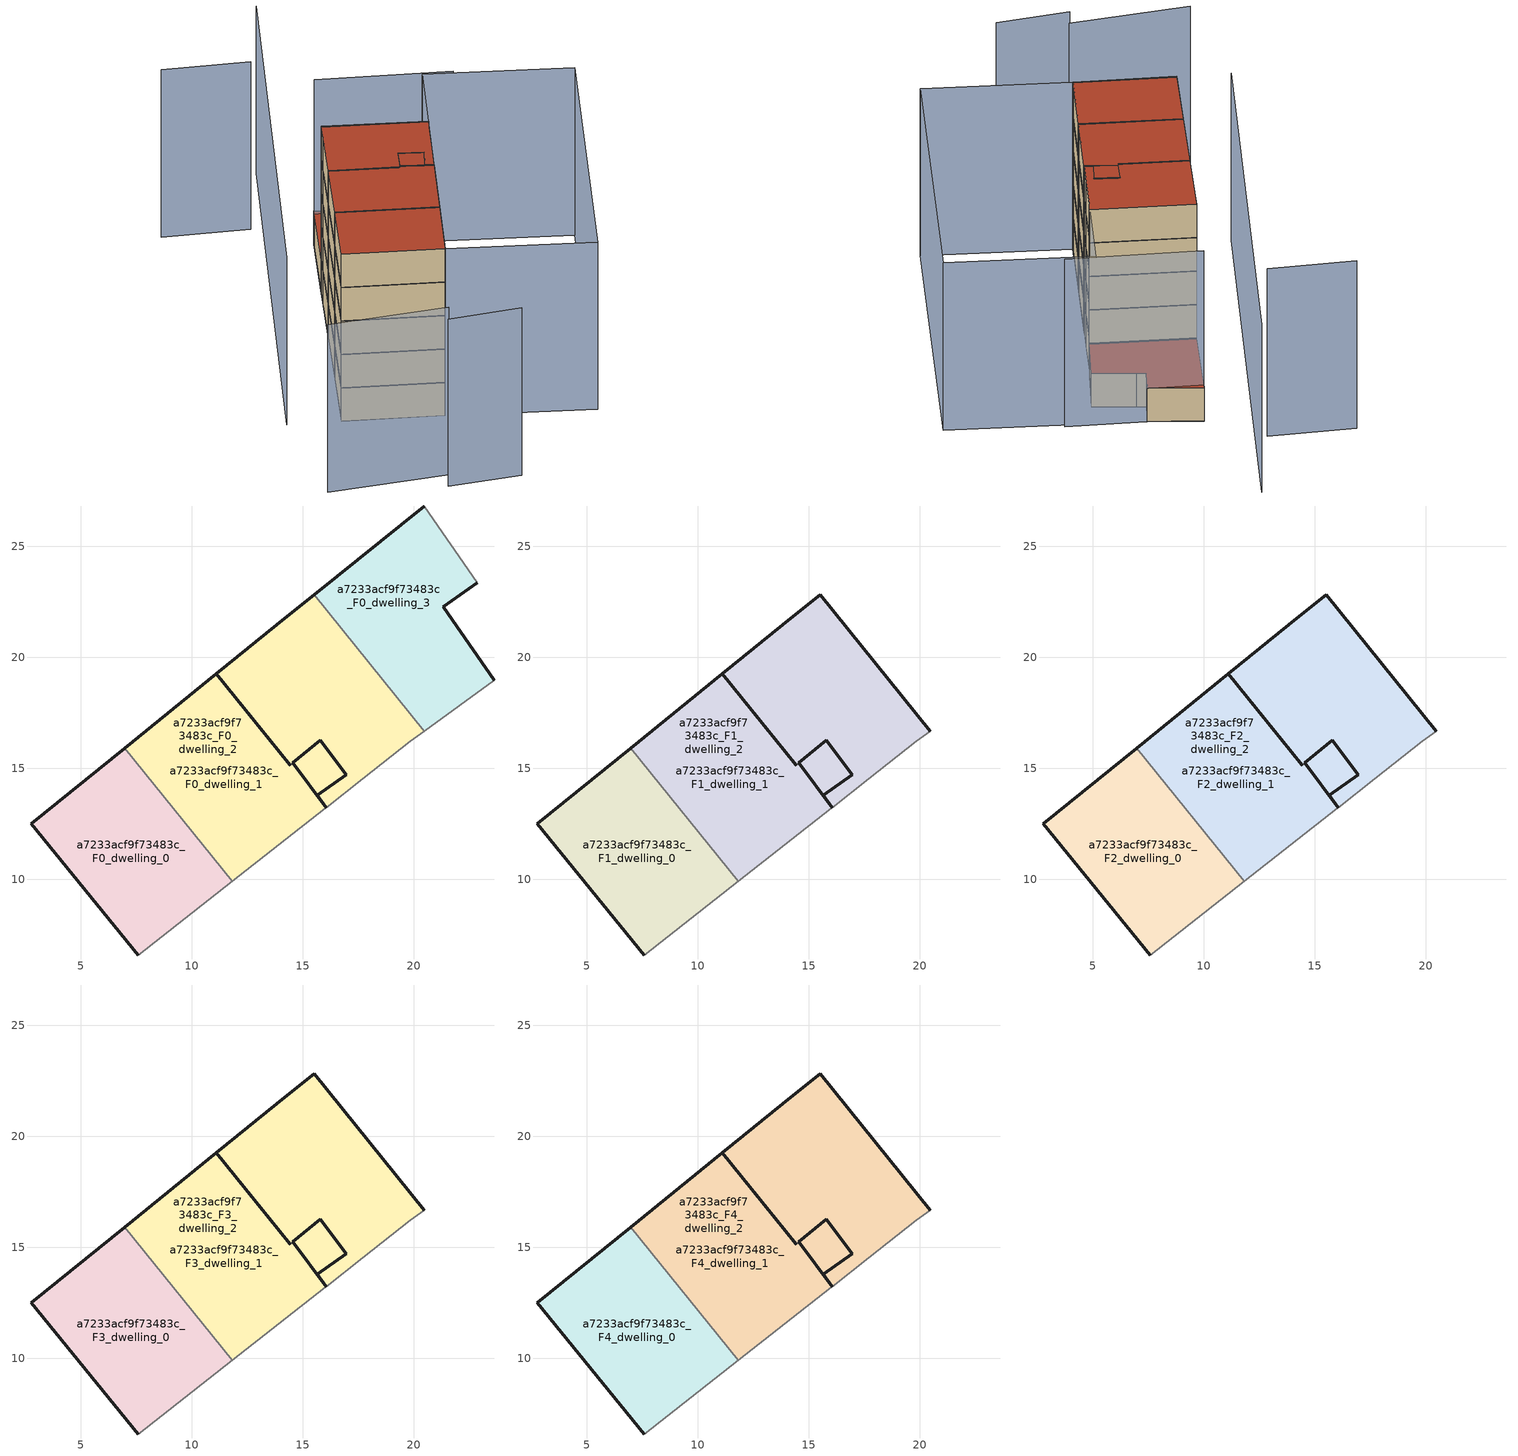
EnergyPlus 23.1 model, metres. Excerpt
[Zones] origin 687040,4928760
a7233acf9f73483c_F0_dwelling_0
 floor ground (EU_floor_Construction): 11.81,9.91 6.97,15.91 2.78,12.51 7.59,6.59 z0
 wall outside (EU_wall_Construction): 7.59,6.59 2.78,12.51 6.97,15.91 z0:3
 wall adiabatic (EU_wall_Construction): 11.81,9.91 7.59,6.59 z0:3
 wall to a7233acf9f73483c_F0_dwelling_1 (EU_wall_Construction): 6.97,15.91 11.81,9.91 z0:3
a7233acf9f73483c_F0_dwelling_1
 floor ground (EU_floor_Construction): 16,13.2 16.05,13.23 14.55,15.25 14.42,15.15 14.42,15.16 11.11,19.26 6.97,15.91 11.81,9.91 z0; 14.42,15.15 11.11,19.26 14.42,15.16 z0; 19.83,16.21 20.46,16.67 15.51,22.82 14.29,21.84 11.11,19.26 14.42,15.15 14.55,15.25 14.55,15.26 15.78,16.26 16.96,14.71 15.65,13.78 16.05,13.23 16.05,13.24 17.7,14.53 z0; 16.05,13.23 15.65,13.78 16.96,14.71 15.78,16.26 14.55,15.26 14.55,15.25 z0
 wall outside (EU_wall_Construction): 6.97,15.91 11.11,19.26 14.42,15.15 / 14.55,15.25 16.05,13.23 z0:3
 wall adiabatic (EU_wall_Construction): 16.05,13.23 16,13.2 11.81,9.91 z0:3
 wall to a7233acf9f73483c_F0_dwelling_2 (EU_wall_Construction): 14.42,15.15 14.55,15.25 z0:3
a7233acf9f73483c_F0_dwelling_2
 floor ground (EU_floor_Construction): 16,13.2 16.05,13.23 14.55,15.25 14.42,15.15 14.42,15.16 11.11,19.26 6.97,15.91 11.81,9.91 z0; 14.42,15.15 11.11,19.26 14.42,15.16 z0; 19.83,16.21 20.46,16.67 15.51,22.82 14.29,21.84 11.11,19.26 14.42,15.15 14.55,15.25 14.55,15.26 15.78,16.26 16.96,14.71 15.65,13.78 16.05,13.23 16.05,13.24 17.7,14.53 z0; 16.05,13.23 15.65,13.78 16.96,14.71 15.78,16.26 14.55,15.26 14.55,15.25 z0
 wall outside (EU_wall_Construction): 16.05,13.23 15.65,13.78 16.96,14.71 15.79,16.26 14.55,15.26 14.55,15.25 / 14.42,15.15 14.42,15.16 11.11,19.26 14.3,21.84 15.51,22.82 z0:3
 wall adiabatic (EU_wall_Construction): 20.46,16.67 19.83,16.21 17.7,14.53 16.05,13.24 16.05,13.23 z0:3
 wall to a7233acf9f73483c_F0_dwelling_3 (EU_wall_Construction): 15.51,22.82 20.46,16.67 z0:3
a7233acf9f73483c_F0_dwelling_3
 floor ground (EU_floor_Construction): 23.61,18.96 21.73,21.69 21.32,22.28 22.85,23.37 20.47,26.82 15.51,22.82 20.46,16.67 z0
 wall outside (EU_wall_Construction): 15.51,22.82 20.47,26.82 / 22.85,23.37 21.32,22.28 21.73,21.69 23.61,18.96 z0:3
 wall adiabatic (EU_wall_Construction): 23.61,18.96 20.46,16.67 / 20.47,26.82 22.85,23.37 z0:3
 roof outside (EU_roof_Construction): 20.47,26.82 22.85,23.37 21.32,22.28 21.73,21.69 23.61,18.96 20.46,16.67 15.51,22.82 z3
a7233acf9f73483c_F1_dwelling_0
 floor to a7233acf9f73483c_F0_dwelling_0 (EU_floor_Construction): 11.81,9.91 6.97,15.91 2.77,12.51 7.59,6.59 z3
 wall outside (EU_wall_Construction): 7.59,6.59 2.78,12.51 6.97,15.91 z3:6
 wall adiabatic (EU_wall_Construction): 11.81,9.91 7.59,6.59 z3:6
 wall to a7233acf9f73483c_F1_dwelling_1 (EU_wall_Construction): 6.97,15.91 11.81,9.91 z3:6
a7233acf9f73483c_F1_dwelling_1
 floor outside (EU_floor_Construction): 16,13.2 16.05,13.23 14.55,15.25 14.42,15.15 14.42,15.16 11.11,19.26 6.97,15.91 11.81,9.91 z3; 16.05,13.23 15.65,13.78 16.96,14.71 15.78,16.26 14.55,15.26 14.55,15.25 z3; 19.83,16.21 20.46,16.67 15.51,22.82 14.29,21.84 11.11,19.26 14.42,15.15 14.55,15.25 14.55,15.26 15.78,16.26 16.96,14.71 15.65,13.78 16.05,13.23 16.05,13.24 17.7,14.53 z3; 14.42,15.15 11.11,19.26 14.42,15.16 z3
 wall outside (EU_wall_Construction): 6.97,15.91 11.11,19.26 14.42,15.15 / 14.55,15.25 16.05,13.23 z3:6
 wall adiabatic (EU_wall_Construction): 16.05,13.23 16,13.2 11.81,9.91 z3:6
 wall to a7233acf9f73483c_F1_dwelling_2 (EU_wall_Construction): 14.42,15.15 14.55,15.25 z3:6
a7233acf9f73483c_F1_dwelling_2
 floor to a7233acf9f73483c_F0_dwelling_2 (EU_floor_Construction): 16,13.2 16.05,13.23 14.55,15.25 14.42,15.15 14.42,15.16 11.11,19.26 6.97,15.91 11.81,9.91 z3; 14.42,15.15 11.11,19.26 14.42,15.16 z3; 19.83,16.21 20.46,16.67 15.51,22.82 14.29,21.84 11.11,19.26 14.42,15.15 14.55,15.25 14.55,15.26 15.78,16.26 16.96,14.71 15.65,13.78 16.05,13.23 16.05,13.24 17.7,14.53 z3; 16.05,13.23 15.65,13.78 16.96,14.71 15.78,16.26 14.55,15.26 14.55,15.25 z3
 wall outside (EU_wall_Construction): 16.05,13.23 15.65,13.78 16.96,14.71 15.79,16.26 14.55,15.26 14.55,15.25 / 14.42,15.15 14.42,15.16 11.11,19.26 14.3,21.84 15.51,22.82 20.46,16.67 z3:6
 wall adiabatic (EU_wall_Construction): 20.46,16.67 19.83,16.21 17.7,14.53 16.05,13.24 16.05,13.23 z3:6
a7233acf9f73483c_F2_dwelling_0
 floor to a7233acf9f73483c_F1_dwelling_0 (EU_floor_Construction): 11.81,9.91 6.97,15.91 2.77,12.51 7.59,6.59 z6
 wall outside (EU_wall_Construction): 7.59,6.59 2.78,12.51 6.97,15.91 z6:9
 wall adiabatic (EU_wall_Construction): 11.81,9.91 7.59,6.59 z6:9
 wall to a7233acf9f73483c_F2_dwelling_1 (EU_wall_Construction): 6.97,15.91 11.81,9.91 z6:9
a7233acf9f73483c_F2_dwelling_1
 floor outside (EU_floor_Construction): 16,13.2 16.05,13.23 14.55,15.25 14.42,15.15 14.42,15.16 11.11,19.26 6.97,15.91 11.81,9.91 z6; 16.05,13.23 15.65,13.78 16.96,14.71 15.78,16.26 14.55,15.26 14.55,15.25 z6; 19.83,16.21 20.46,16.67 15.51,22.82 14.29,21.84 11.11,19.26 14.42,15.15 14.55,15.25 14.55,15.26 15.78,16.26 16.96,14.71 15.65,13.78 16.05,13.23 16.05,13.24 17.7,14.53 z6; 14.42,15.15 11.11,19.26 14.42,15.16 z6
 wall outside (EU_wall_Construction): 6.97,15.91 11.11,19.26 14.42,15.15 / 14.55,15.25 16.05,13.23 z6:9
 wall adiabatic (EU_wall_Construction): 16.05,13.23 16,13.2 11.81,9.91 z6:9
 wall to a7233acf9f73483c_F2_dwelling_2 (EU_wall_Construction): 14.42,15.15 14.55,15.25 z6:9
a7233acf9f73483c_F2_dwelling_2
 floor to a7233acf9f73483c_F1_dwelling_2 (EU_floor_Construction): 16,13.2 16.05,13.23 14.55,15.25 14.42,15.15 14.42,15.16 11.11,19.26 6.97,15.91 11.81,9.91 z6; 14.42,15.15 11.11,19.26 14.42,15.16 z6; 19.83,16.21 20.46,16.67 15.51,22.82 14.29,21.84 11.11,19.26 14.42,15.15 14.55,15.25 14.55,15.26 15.78,16.26 16.96,14.71 15.65,13.78 16.05,13.23 16.05,13.24 17.7,14.53 z6; 16.05,13.23 15.65,13.78 16.96,14.71 15.78,16.26 14.55,15.26 14.55,15.25 z6
 wall outside (EU_wall_Construction): 16.05,13.23 15.65,13.78 16.96,14.71 15.79,16.26 14.55,15.26 14.55,15.25 / 14.42,15.15 14.42,15.16 11.11,19.26 14.3,21.84 15.51,22.82 20.46,16.67 z6:9
 wall adiabatic (EU_wall_Construction): 20.46,16.67 19.83,16.21 17.7,14.53 16.05,13.24 16.05,13.23 z6:9
a7233acf9f73483c_F3_dwelling_0
 floor to a7233acf9f73483c_F2_dwelling_0 (EU_floor_Construction): 11.81,9.91 6.97,15.91 2.77,12.51 7.59,6.59 z9
 wall outside (EU_wall_Construction): 7.59,6.59 2.78,12.51 6.97,15.91 z9:12
 wall adiabatic (EU_wall_Construction): 11.81,9.91 7.59,6.59 z9:12
 wall to a7233acf9f73483c_F3_dwelling_1 (EU_wall_Construction): 6.97,15.91 11.81,9.91 z9:12
a7233acf9f73483c_F3_dwelling_1
 floor outside (EU_floor_Construction): 16,13.2 16.05,13.23 14.55,15.25 14.42,15.15 14.42,15.16 11.11,19.26 6.97,15.91 11.81,9.91 z9; 16.05,13.23 15.65,13.78 16.96,14.71 15.78,16.26 14.55,15.26 14.55,15.25 z9; 19.83,16.21 20.46,16.67 15.51,22.82 14.29,21.84 11.11,19.26 14.42,15.15 14.55,15.25 14.55,15.26 15.78,16.26 16.96,14.71 15.65,13.78 16.05,13.23 16.05,13.24 17.7,14.53 z9; 14.42,15.15 11.11,19.26 14.42,15.16 z9
 wall outside (EU_wall_Construction): 6.97,15.91 11.11,19.26 14.42,15.15 / 14.55,15.25 16.05,13.23 z9:12
 wall adiabatic (EU_wall_Construction): 16.05,13.23 16,13.2 11.81,9.91 z9:12
 wall to a7233acf9f73483c_F3_dwelling_2 (EU_wall_Construction): 14.42,15.15 14.55,15.25 z9:12
a7233acf9f73483c_F3_dwelling_2
 floor to a7233acf9f73483c_F2_dwelling_2 (EU_floor_Construction): 16,13.2 16.05,13.23 14.55,15.25 14.42,15.15 14.42,15.16 11.11,19.26 6.97,15.91 11.81,9.91 z9; 14.42,15.15 11.11,19.26 14.42,15.16 z9; 19.83,16.21 20.46,16.67 15.51,22.82 14.29,21.84 11.11,19.26 14.42,15.15 14.55,15.25 14.55,15.26 15.78,16.26 16.96,14.71 15.65,13.78 16.05,13.23 16.05,13.24 17.7,14.53 z9; 16.05,13.23 15.65,13.78 16.96,14.71 15.78,16.26 14.55,15.26 14.55,15.25 z9
 wall outside (EU_wall_Construction): 16.05,13.23 15.65,13.78 16.96,14.71 15.79,16.26 14.55,15.26 14.55,15.25 / 14.42,15.15 14.42,15.16 11.11,19.26 14.3,21.84 15.51,22.82 20.46,16.67 z9:12
 wall adiabatic (EU_wall_Construction): 20.46,16.67 19.83,16.21 17.7,14.53 16.05,13.24 16.05,13.23 z9:12
a7233acf9f73483c_F4_dwelling_0
 floor to a7233acf9f73483c_F3_dwelling_0 (EU_floor_Construction): 11.81,9.91 6.97,15.91 2.77,12.51 7.59,6.59 z12
 wall outside (EU_wall_Construction): 7.59,6.59 2.78,12.51 6.97,15.91 z12:15
 wall adiabatic (EU_wall_Construction): 11.81,9.91 7.59,6.59 z12:15
 wall to a7233acf9f73483c_F4_dwelling_1 (EU_wall_Construction): 6.97,15.91 11.81,9.91 z12:15
 roof outside (EU_roof_Construction): 6.97,15.91 11.81,9.91 7.59,6.59 2.78,12.51 z15
a7233acf9f73483c_F4_dwelling_1
 floor outside (EU_floor_Construction): 16,13.2 16.05,13.23 14.55,15.25 14.42,15.15 14.42,15.16 11.11,19.26 6.97,15.91 11.81,9.91 z12; 16.05,13.23 15.65,13.78 16.96,14.71 15.78,16.26 14.55,15.26 14.55,15.25 z12; 19.83,16.21 20.46,16.67 15.51,22.82 14.29,21.84 11.11,19.26 14.42,15.15 14.55,15.25 14.55,15.26 15.78,16.26 16.96,14.71 15.65,13.78 16.05,13.23 16.05,13.24 17.7,14.53 z12; 14.42,15.15 11.11,19.26 14.42,15.16 z12
 wall outside (EU_wall_Construction): 6.97,15.91 11.11,19.26 14.42,15.15 / 14.55,15.25 16.05,13.23 z12:15
 wall adiabatic (EU_wall_Construction): 16.05,13.23 16,13.2 11.81,9.91 z12:15
 wall to a7233acf9f73483c_F4_dwelling_2 (EU_wall_Construction): 14.42,15.15 14.55,15.25 z12:15
 roof outside (EU_roof_Construction): 11.11,19.26 14.42,15.15 14.42,15.16 z15; 14.55,15.25 16.05,13.23 16,13.2 11.81,9.91 6.97,15.91 11.11,19.26 14.42,15.16 14.42,15.15 z15; 15.51,22.82 20.46,16.67 19.83,16.21 17.7,14.53 16.05,13.24 16.05,13.23 15.65,13.78 16.96,14.71 15.78,16.26 14.55,15.26 14.55,15.25 14.42,15.15 11.11,19.26 14.29,21.84 z15; 15.78,16.26 16.96,14.71 15.65,13.78 16.05,13.23 14.55,15.25 14.55,15.26 z15
a7233acf9f73483c_F4_dwelling_2
 floor to a7233acf9f73483c_F3_dwelling_2 (EU_floor_Construction): 16,13.2 16.05,13.23 14.55,15.25 14.42,15.15 14.42,15.16 11.11,19.26 6.97,15.91 11.81,9.91 z12; 14.42,15.15 11.11,19.26 14.42,15.16 z12; 19.83,16.21 20.46,16.67 15.51,22.82 14.29,21.84 11.11,19.26 14.42,15.15 14.55,15.25 14.55,15.26 15.78,16.26 16.96,14.71 15.65,13.78 16.05,13.23 16.05,13.24 17.7,14.53 z12; 16.05,13.23 15.65,13.78 16.96,14.71 15.78,16.26 14.55,15.26 14.55,15.25 z12
 wall outside (EU_wall_Construction): 16.05,13.23 15.65,13.78 16.96,14.71 15.79,16.26 14.55,15.26 14.55,15.25 / 14.42,15.15 14.42,15.16 11.11,19.26 14.3,21.84 15.51,22.82 20.46,16.67 z12:15
 wall adiabatic (EU_wall_Construction): 20.46,16.67 19.83,16.21 17.7,14.53 16.05,13.24 16.05,13.23 z12:15
 roof outside (EU_roof_Construction): 11.11,19.26 14.42,15.15 14.42,15.16 z15; 14.55,15.25 16.05,13.23 16,13.2 11.81,9.91 6.97,15.91 11.11,19.26 14.42,15.16 14.42,15.15 z15; 15.51,22.82 20.46,16.67 19.83,16.21 17.7,14.53 16.05,13.24 16.05,13.23 15.65,13.78 16.96,14.71 15.78,16.26 14.55,15.26 14.55,15.25 14.42,15.15 11.11,19.26 14.29,21.84 z15; 15.78,16.26 16.96,14.71 15.65,13.78 16.05,13.23 14.55,15.25 14.55,15.26 z15
shading: 0.25,1.39 4.45,-2.3 / -5.27,8.34 1.53,2.21 / 25.63,35.36 0.17,15.6 / 26.75,18.73 20.17,26.56 / 19.5,31.71 14.98,36.59 / 32.08,11.53 14.52,-2.24 / 14.52,-2.24 7.59,6.61 / 7.59,6.61 25.14,20.37 / 25.14,20.37 32.08,11.53 z0:15
[Building]
EU S2 Campaign: North Axis=0; Terrain=City; Solar Distribution=FullExterior
[Site:Location]
Bologna: Latitude=44.5; Longitude=11.25; Time Zone=1; Elevation=37
[SizingPeriod:WeatherFileDays]
AnnualSizingPeriod: Begin Month=1; Begin Day of Month=1; End Month=12; End Day of Month=31; Day of Week for Start Day=Monday; Use Weather File Daylight Saving Period=No; Use Weather File Rain and Snow Indicators=No
[MATERIAL]
EU_InternalMass_Material: Roughness=MediumRough; Thickness=0.1; Conductivity=1; Density=1800; Specific Heat=900; Thermal Absorptance=0.9; Solar Absorptance=0.7; Visible Absorptance=0.7
[MATERIAL:NOMASS] Roughness=MediumRough; Thermal Absorptance=0.9; Solar Absorptance=0.7; Visible Absorptance=0.7
Name | Thermal Resistance
EU_wall_NoMass | 0.905828
EU_roof_NoMass | 0.37593
EU_floor_NoMass | 0.67114
[CONSTRUCTION]
EU_wall_Construction: EU_wall_NoMass
EU_roof_Construction: EU_roof_NoMass
EU_floor_Construction: EU_floor_NoMass
EU_InternalMass_Construction: EU_InternalMass_Material
[ZONE] Type=1; Multiplier=1; Ceiling Height=autocalculate; Floor Area=autocalculate; Part of Total Floor Area=Yes
Name | Volume
a7233acf9f73483c_F0_dwelling_0 | 123.871
a7233acf9f73483c_F1_dwelling_0; a7233acf9f73483c_F2_dwelling_0; a7233acf9f73483c_F3_dwelling_0; a7233acf9f73483c_F4_dwelling_0; a7233acf9f73483c_F0_dwelling_3 | 123.872
a7233acf9f73483c_F0_dwelling_1; a7233acf9f73483c_F1_dwelling_1; a7233acf9f73483c_F2_dwelling_1; a7233acf9f73483c_F3_dwelling_1; a7233acf9f73483c_F4_dwelling_1; a7233acf9f73483c_F0_dwelling_2; a7233acf9f73483c_F1_dwelling_2; a7233acf9f73483c_F2_dwelling_2; a7233acf9f73483c_F3_dwelling_2; a7233acf9f73483c_F4_dwelling_2 | 256.848
[INTERNALMASS] Construction=EU_InternalMass_Construction
Name | Zone or ZoneList | Surface Area
a7233acf9f73483c_F0_dwelling_0_EU_InternalMass | a7233acf9f73483c_F0_dwelling_0 | 41.2905
a7233acf9f73483c_F0_dwelling_1_EU_InternalMass | a7233acf9f73483c_F0_dwelling_1 | 41.5763
a7233acf9f73483c_F0_dwelling_2_EU_InternalMass | a7233acf9f73483c_F0_dwelling_2 | 41.0127
a7233acf9f73483c_F0_dwelling_3_EU_InternalMass | a7233acf9f73483c_F0_dwelling_3 | 41.291
a7233acf9f73483c_F1_dwelling_0_EU_InternalMass | a7233acf9f73483c_F1_dwelling_0 | 46.5119
a7233acf9f73483c_F1_dwelling_1_EU_InternalMass | a7233acf9f73483c_F1_dwelling_1 | 46.2656
a7233acf9f73483c_F1_dwelling_2_EU_InternalMass | a7233acf9f73483c_F1_dwelling_2 | 72.3919
a7233acf9f73483c_F2_dwelling_0_EU_InternalMass | a7233acf9f73483c_F2_dwelling_0 | 46.5119
a7233acf9f73483c_F2_dwelling_1_EU_InternalMass | a7233acf9f73483c_F2_dwelling_1 | 46.2656
a7233acf9f73483c_F2_dwelling_2_EU_InternalMass | a7233acf9f73483c_F2_dwelling_2 | 72.3919
a7233acf9f73483c_F3_dwelling_0_EU_InternalMass | a7233acf9f73483c_F3_dwelling_0 | 46.5119
a7233acf9f73483c_F3_dwelling_1_EU_InternalMass | a7233acf9f73483c_F3_dwelling_1 | 46.2656
a7233acf9f73483c_F3_dwelling_2_EU_InternalMass | a7233acf9f73483c_F3_dwelling_2 | 72.3919
a7233acf9f73483c_F4_dwelling_0_EU_InternalMass | a7233acf9f73483c_F4_dwelling_0 | 46.5119
a7233acf9f73483c_F4_dwelling_1_EU_InternalMass | a7233acf9f73483c_F4_dwelling_1 | 46.2656
a7233acf9f73483c_F4_dwelling_2_EU_InternalMass | a7233acf9f73483c_F4_dwelling_2 | 72.3919
[OTHEREQUIPMENT] Fuel Type=Electricity; Design Level Calculation Method=Watts/Area; Power per Zone Floor Area=1; Fraction Latent=0; Fraction Radiant=0; Fraction Lost=0; Carbon Dioxide Generation Rate=0; EndUse Subcategory=EU_Step8_InternalGains
Name | Zone or ZoneList or Space or SpaceList | Schedule
EU_Step8_InternalGain_a7233acf9f73483c_F0_dwelling_0_f000 | a7233acf9f73483c_F0_dwelling_0 | EU_Step8_GainSchedule_a7233acf9f73483c_F0_dwelling_0_f000
EU_Step8_InternalGain_a7233acf9f73483c_F0_dwelling_1_f000 | a7233acf9f73483c_F0_dwelling_1 | EU_Step8_GainSchedule_a7233acf9f73483c_F0_dwelling_1_f000
EU_Step8_InternalGain_a7233acf9f73483c_F0_dwelling_2_f000 | a7233acf9f73483c_F0_dwelling_2 | EU_Step8_GainSchedule_a7233acf9f73483c_F0_dwelling_2_f000
EU_Step8_InternalGain_a7233acf9f73483c_F0_dwelling_3_f000 | a7233acf9f73483c_F0_dwelling_3 | EU_Step8_GainSchedule_a7233acf9f73483c_F0_dwelling_3_f000
EU_Step8_InternalGain_a7233acf9f73483c_F1_dwelling_0_f000 | a7233acf9f73483c_F1_dwelling_0 | EU_Step8_GainSchedule_a7233acf9f73483c_F1_dwelling_0_f000
EU_Step8_InternalGain_a7233acf9f73483c_F1_dwelling_1_f000 | a7233acf9f73483c_F1_dwelling_1 | EU_Step8_GainSchedule_a7233acf9f73483c_F1_dwelling_1_f000
EU_Step8_InternalGain_a7233acf9f73483c_F1_dwelling_2_f000 | a7233acf9f73483c_F1_dwelling_2 | EU_Step8_GainSchedule_a7233acf9f73483c_F1_dwelling_2_f000
EU_Step8_InternalGain_a7233acf9f73483c_F2_dwelling_0_f000 | a7233acf9f73483c_F2_dwelling_0 | EU_Step8_GainSchedule_a7233acf9f73483c_F2_dwelling_0_f000
EU_Step8_InternalGain_a7233acf9f73483c_F2_dwelling_1_f000 | a7233acf9f73483c_F2_dwelling_1 | EU_Step8_GainSchedule_a7233acf9f73483c_F2_dwelling_1_f000
EU_Step8_InternalGain_a7233acf9f73483c_F2_dwelling_2_f000 | a7233acf9f73483c_F2_dwelling_2 | EU_Step8_GainSchedule_a7233acf9f73483c_F2_dwelling_2_f000
EU_Step8_InternalGain_a7233acf9f73483c_F3_dwelling_0_f000 | a7233acf9f73483c_F3_dwelling_0 | EU_Step8_GainSchedule_a7233acf9f73483c_F3_dwelling_0_f000
EU_Step8_InternalGain_a7233acf9f73483c_F3_dwelling_1_f000 | a7233acf9f73483c_F3_dwelling_1 | EU_Step8_GainSchedule_a7233acf9f73483c_F3_dwelling_1_f000
EU_Step8_InternalGain_a7233acf9f73483c_F3_dwelling_2_f000 | a7233acf9f73483c_F3_dwelling_2 | EU_Step8_GainSchedule_a7233acf9f73483c_F3_dwelling_2_f000
EU_Step8_InternalGain_a7233acf9f73483c_F4_dwelling_0_f000 | a7233acf9f73483c_F4_dwelling_0 | EU_Step8_GainSchedule_a7233acf9f73483c_F4_dwelling_0_f000
EU_Step8_InternalGain_a7233acf9f73483c_F4_dwelling_1_f000 | a7233acf9f73483c_F4_dwelling_1 | EU_Step8_GainSchedule_a7233acf9f73483c_F4_dwelling_1_f000
EU_Step8_InternalGain_a7233acf9f73483c_F4_dwelling_2_f000 | a7233acf9f73483c_F4_dwelling_2 | EU_Step8_GainSchedule_a7233acf9f73483c_F4_dwelling_2_f000
[ZONEVENTILATION:DESIGNFLOWRATE] Schedule=EU_AlwaysOn; Design Flow Rate Calculation Method=AirChanges/Hour; Air Changes per Hour=0.73129; Ventilation Type=Natural; Fan Pressure Rise=0; Fan Total Efficiency=1; Constant Term Coefficient=1; Temperature Term Coefficient=0; Velocity Term Coefficient=0; Velocity Squared Term Coefficient=0; Minimum Indoor Temperature=-100; Maximum Indoor Temperature=100; Delta Temperature=-100; Minimum Outdoor Temperature=-100; Maximum Outdoor Temperature=100; Maximum Wind Speed=40
Name | Zone or ZoneList or Space or SpaceList
EU_ConstantAir_a7233acf9f73483c_F0_dwelling_0 | a7233acf9f73483c_F0_dwelling_0
EU_ConstantAir_a7233acf9f73483c_F0_dwelling_1 | a7233acf9f73483c_F0_dwelling_1
EU_ConstantAir_a7233acf9f73483c_F0_dwelling_2 | a7233acf9f73483c_F0_dwelling_2
EU_ConstantAir_a7233acf9f73483c_F0_dwelling_3 | a7233acf9f73483c_F0_dwelling_3
EU_ConstantAir_a7233acf9f73483c_F1_dwelling_0 | a7233acf9f73483c_F1_dwelling_0
EU_ConstantAir_a7233acf9f73483c_F1_dwelling_1 | a7233acf9f73483c_F1_dwelling_1
EU_ConstantAir_a7233acf9f73483c_F1_dwelling_2 | a7233acf9f73483c_F1_dwelling_2
EU_ConstantAir_a7233acf9f73483c_F2_dwelling_0 | a7233acf9f73483c_F2_dwelling_0
EU_ConstantAir_a7233acf9f73483c_F2_dwelling_1 | a7233acf9f73483c_F2_dwelling_1
EU_ConstantAir_a7233acf9f73483c_F2_dwelling_2 | a7233acf9f73483c_F2_dwelling_2
EU_ConstantAir_a7233acf9f73483c_F3_dwelling_0 | a7233acf9f73483c_F3_dwelling_0
EU_ConstantAir_a7233acf9f73483c_F3_dwelling_1 | a7233acf9f73483c_F3_dwelling_1
EU_ConstantAir_a7233acf9f73483c_F3_dwelling_2 | a7233acf9f73483c_F3_dwelling_2
EU_ConstantAir_a7233acf9f73483c_F4_dwelling_0 | a7233acf9f73483c_F4_dwelling_0
EU_ConstantAir_a7233acf9f73483c_F4_dwelling_1 | a7233acf9f73483c_F4_dwelling_1
EU_ConstantAir_a7233acf9f73483c_F4_dwelling_2 | a7233acf9f73483c_F4_dwelling_2
[HVACTEMPLATE:THERMOSTAT] Constant Heating Setpoint=20; Constant Cooling Setpoint=50
EU_HeatOnly_a7233acf9f73483c_F0_dwelling_0; EU_HeatOnly_a7233acf9f73483c_F0_dwelling_1; EU_HeatOnly_a7233acf9f73483c_F0_dwelling_2; EU_HeatOnly_a7233acf9f73483c_F0_dwelling_3; EU_HeatOnly_a7233acf9f73483c_F1_dwelling_0; EU_HeatOnly_a7233acf9f73483c_F1_dwelling_1; EU_HeatOnly_a7233acf9f73483c_F1_dwelling_2; EU_HeatOnly_a7233acf9f73483c_F2_dwelling_0; EU_HeatOnly_a7233acf9f73483c_F2_dwelling_1; EU_HeatOnly_a7233acf9f73483c_F2_dwelling_2; EU_HeatOnly_a7233acf9f73483c_F3_dwelling_0; EU_HeatOnly_a7233acf9f73483c_F3_dwelling_1; EU_HeatOnly_a7233acf9f73483c_F3_dwelling_2; EU_HeatOnly_a7233acf9f73483c_F4_dwelling_0; EU_HeatOnly_a7233acf9f73483c_F4_dwelling_1; EU_HeatOnly_a7233acf9f73483c_F4_dwelling_2
[HVACTEMPLATE:ZONE:IDEALLOADSAIRSYSTEM] System Availability Schedule=EU_AlwaysOn; Maximum Heating Supply Air Temperature=50; Minimum Cooling Supply Air Temperature=13; Maximum Heating Supply Air Humidity Ratio=0.0156; Minimum Cooling Supply Air Humidity Ratio=0.0077; Heating Limit=NoLimit; Cooling Limit=NoLimit; Heating Availability Schedule=EU_AlwaysOn; Cooling Availability Schedule=EU_CoolingOff; Dehumidification Control Type=ConstantSensibleHeatRatio; Cooling Sensible Heat Ratio=0.7; Dehumidification Setpoint=60; Humidification Control Type=None; Humidification Setpoint=30; Outdoor Air Method=None; Outdoor Air Flow Rate per Person=0.00944; Outdoor Air Flow Rate per Zone Floor Area=0; Outdoor Air Flow Rate per Zone=0; Demand Controlled Ventilation Type=None; Outdoor Air Economizer Type=NoEconomizer; Heat Recovery Type=None; Sensible Heat Recovery Effectiveness=0.7; Latent Heat Recovery Effectiveness=0.65
Name | Template Thermostat
a7233acf9f73483c_F0_dwelling_0 | EU_HeatOnly_a7233acf9f73483c_F0_dwelling_0
a7233acf9f73483c_F0_dwelling_1 | EU_HeatOnly_a7233acf9f73483c_F0_dwelling_1
a7233acf9f73483c_F0_dwelling_2 | EU_HeatOnly_a7233acf9f73483c_F0_dwelling_2
a7233acf9f73483c_F0_dwelling_3 | EU_HeatOnly_a7233acf9f73483c_F0_dwelling_3
a7233acf9f73483c_F1_dwelling_0 | EU_HeatOnly_a7233acf9f73483c_F1_dwelling_0
a7233acf9f73483c_F1_dwelling_1 | EU_HeatOnly_a7233acf9f73483c_F1_dwelling_1
a7233acf9f73483c_F1_dwelling_2 | EU_HeatOnly_a7233acf9f73483c_F1_dwelling_2
a7233acf9f73483c_F2_dwelling_0 | EU_HeatOnly_a7233acf9f73483c_F2_dwelling_0
a7233acf9f73483c_F2_dwelling_1 | EU_HeatOnly_a7233acf9f73483c_F2_dwelling_1
a7233acf9f73483c_F2_dwelling_2 | EU_HeatOnly_a7233acf9f73483c_F2_dwelling_2
a7233acf9f73483c_F3_dwelling_0 | EU_HeatOnly_a7233acf9f73483c_F3_dwelling_0
a7233acf9f73483c_F3_dwelling_1 | EU_HeatOnly_a7233acf9f73483c_F3_dwelling_1
a7233acf9f73483c_F3_dwelling_2 | EU_HeatOnly_a7233acf9f73483c_F3_dwelling_2
a7233acf9f73483c_F4_dwelling_0 | EU_HeatOnly_a7233acf9f73483c_F4_dwelling_0
a7233acf9f73483c_F4_dwelling_1 | EU_HeatOnly_a7233acf9f73483c_F4_dwelling_1
a7233acf9f73483c_F4_dwelling_2 | EU_HeatOnly_a7233acf9f73483c_F4_dwelling_2
[SIZING:ZONE] Zone Cooling Design Supply Air Temperature Input Method=SupplyAirTemperature; Zone Cooling Design Supply Air Temperature=13; Zone Heating Design Supply Air Temperature Input Method=SupplyAirTemperature; Zone Heating Design Supply Air Temperature=50; Zone Cooling Design Supply Air Humidity Ratio=0.008; Zone Heating Design Supply Air Humidity Ratio=0.008; Cooling Design Air Flow Method=DesignDay; Cooling Design Air Flow Rate=0; Cooling Minimum Air Flow per Zone Floor Area=0.000762; Cooling Minimum Air Flow=0; Cooling Minimum Air Flow Fraction=0.2; Heating Design Air Flow Method=DesignDay; Heating Design Air Flow Rate=0; Heating Maximum Air Flow per Zone Floor Area=0.002032; Heating Maximum Air Flow=0.141576; Heating Maximum Air Flow Fraction=0.3; Account for Dedicated Outdoor Air System=No; Dedicated Outdoor Air System Control Strategy=NeutralSupplyAir; Dedicated Outdoor Air Low Setpoint Temperature for Design=autosize; Dedicated Outdoor Air High Setpoint Temperature for Design=autosize; Zone Load Sizing Method=Sensible Load Only No Latent Load; Zone Latent Cooling Design Supply Air Humidity Ratio Input Method=HumidityRatioDifference; Zone Cooling Design Supply Air Humidity Ratio Difference=0.005; Zone Latent Heating Design Supply Air Humidity Ratio Input Method=HumidityRatioDifference; Zone Humidification Design Supply Air Humidity Ratio Difference=0.005
a7233acf9f73483c_F0_dwelling_0; a7233acf9f73483c_F0_dwelling_1; a7233acf9f73483c_F0_dwelling_2; a7233acf9f73483c_F0_dwelling_3; a7233acf9f73483c_F1_dwelling_0; a7233acf9f73483c_F1_dwelling_1; a7233acf9f73483c_F1_dwelling_2; a7233acf9f73483c_F2_dwelling_0; a7233acf9f73483c_F2_dwelling_1; a7233acf9f73483c_F2_dwelling_2; a7233acf9f73483c_F3_dwelling_0; a7233acf9f73483c_F3_dwelling_1; a7233acf9f73483c_F3_dwelling_2; a7233acf9f73483c_F4_dwelling_0; a7233acf9f73483c_F4_dwelling_1; a7233acf9f73483c_F4_dwelling_2
[SCHEDULE:CONSTANT]
Name | Hourly Value
EU_AlwaysOn | 1
EU_CoolingOff | 0
[SCHEDULE:FILE] Column Number=1; Rows to Skip at Top=0; Number of Hours of Data=8760; Column Separator=Comma; Interpolate to Timestep=No; Minutes per Item=60; Adjust Schedule for Daylight Savings=Yes
Name | File
EU_Step8_GainSchedule_a7233acf9f73483c_F0_dwelling_0_f000 | ../../schedules/a7233acf9f73483c/a7233acf9f73483c_F0_dwelling_0_f000_gain.csv
EU_Step8_GainSchedule_a7233acf9f73483c_F0_dwelling_1_f000 | ../../schedules/a7233acf9f73483c/a7233acf9f73483c_F0_dwelling_1_f000_gain.csv
EU_Step8_GainSchedule_a7233acf9f73483c_F0_dwelling_2_f000 | ../../schedules/a7233acf9f73483c/a7233acf9f73483c_F0_dwelling_2_f000_gain.csv
EU_Step8_GainSchedule_a7233acf9f73483c_F0_dwelling_3_f000 | ../../schedules/a7233acf9f73483c/a7233acf9f73483c_F0_dwelling_3_f000_gain.csv
EU_Step8_GainSchedule_a7233acf9f73483c_F1_dwelling_0_f000 | ../../schedules/a7233acf9f73483c/a7233acf9f73483c_F1_dwelling_0_f000_gain.csv
EU_Step8_GainSchedule_a7233acf9f73483c_F1_dwelling_1_f000 | ../../schedules/a7233acf9f73483c/a7233acf9f73483c_F1_dwelling_1_f000_gain.csv
EU_Step8_GainSchedule_a7233acf9f73483c_F1_dwelling_2_f000 | ../../schedules/a7233acf9f73483c/a7233acf9f73483c_F1_dwelling_2_f000_gain.csv
EU_Step8_GainSchedule_a7233acf9f73483c_F2_dwelling_0_f000 | ../../schedules/a7233acf9f73483c/a7233acf9f73483c_F2_dwelling_0_f000_gain.csv
EU_Step8_GainSchedule_a7233acf9f73483c_F2_dwelling_1_f000 | ../../schedules/a7233acf9f73483c/a7233acf9f73483c_F2_dwelling_1_f000_gain.csv
EU_Step8_GainSchedule_a7233acf9f73483c_F2_dwelling_2_f000 | ../../schedules/a7233acf9f73483c/a7233acf9f73483c_F2_dwelling_2_f000_gain.csv
EU_Step8_GainSchedule_a7233acf9f73483c_F3_dwelling_0_f000 | ../../schedules/a7233acf9f73483c/a7233acf9f73483c_F3_dwelling_0_f000_gain.csv
EU_Step8_GainSchedule_a7233acf9f73483c_F3_dwelling_1_f000 | ../../schedules/a7233acf9f73483c/a7233acf9f73483c_F3_dwelling_1_f000_gain.csv
EU_Step8_GainSchedule_a7233acf9f73483c_F3_dwelling_2_f000 | ../../schedules/a7233acf9f73483c/a7233acf9f73483c_F3_dwelling_2_f000_gain.csv
EU_Step8_GainSchedule_a7233acf9f73483c_F4_dwelling_0_f000 | ../../schedules/a7233acf9f73483c/a7233acf9f73483c_F4_dwelling_0_f000_gain.csv
EU_Step8_GainSchedule_a7233acf9f73483c_F4_dwelling_1_f000 | ../../schedules/a7233acf9f73483c/a7233acf9f73483c_F4_dwelling_1_f000_gain.csv
EU_Step8_GainSchedule_a7233acf9f73483c_F4_dwelling_2_f000 | ../../schedules/a7233acf9f73483c/a7233acf9f73483c_F4_dwelling_2_f000_gain.csv
